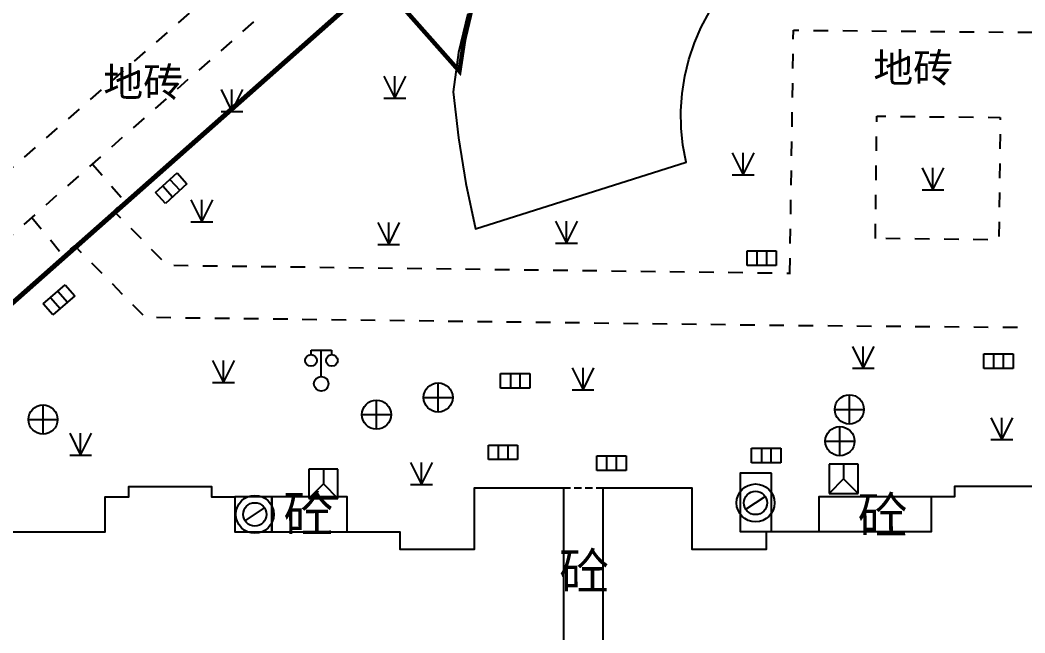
# Model space of a CAD drawing. Extents: x 99002 to 478558, y 2449839 to 2450453.
# Drawn here: x 478473.89 to 478508.32, y 2450268.58 to 2450289.59 of the extents above; entities that cross this region are included whole.
import ezdxf
from ezdxf.enums import TextEntityAlignment as Align

# ---------------------------------------------------------------- set-up
doc = ezdxf.new("R2010")
doc.units = 0
doc.header["$LTSCALE"] = 0.5
for name, pattern in [('DASHED', [0.75, 0.5, -0.25]), ('DASHEDX2', [38.1, 25.4, -12.7]), ('X0', [4, 3, -1]), ('X11', [6, 5, -1]), ('X6', [2, 1, -1])]:
    doc.linetypes.add(name, pattern=pattern)
doc.layers.get('0').update_dxf_attribs({"linetype": 'CONTINUOUS'})
for name, color, linetype in [('DLDW', 11, 'CONTINUOUS'), ('DLSS', 4, 'CONTINUOUS'), ('GCD', 1, 'CONTINUOUS'), ('GXYZ', 2, 'CONTINUOUS'), ('JMD', 6, 'CONTINUOUS'), ('ZBTZ', 3, 'CONTINUOUS'), ('地下室范围线', 170, 'CONTINUOUS'), ('外墙', 1, 'CONTINUOUS'), ('建筑红线', 10, 'DASHEDX2')]:
    doc.layers.add(name, color=color, linetype=linetype)
doc.layers.add('绿框', color=3, linetype='CONTINUOUS', lineweight=40)
doc.styles.add('方正中等线简体', font='FZZDXJW.TTF')
doc.styles.add('正等线体', font='simhei.ttf')
doc.styles.add('细等线体', font='FZXDXJW.TTF', dxfattribs={"width": 0.8})

# ---------------------------------------------------------------- blocks, each defined once
blk = doc.blocks.new('gc043')
for p, q in [((0, -1), (0, 1)), ((-1, 0), (1, 0))]:
    blk.add_line(p, q)
blk.add_circle((0, 0), 1)
blk = doc.blocks.new('gc049')
for p, q in [((-1, 1.2), (-1, -0.8)), ((1, 1.2), (-1, 1.2)), ((0, 1.2), (0, 0.2)), ((1, -0.8), (1, 1.2)), ((0, 0.2), (-1, -0.8)), ((0, 0.2), (1, -0.8)), ((-1, -0.8), (1, -0.8))]:
    blk.add_line(p, q)
blk = doc.blocks.new('gc041')
for p, q in [((-1, 0.5), (1, 0.5)), ((-1, -0.5), (-1, 0.5)), ((-0.33, 0.5), (-0.33, -0.5)), ((0.33, 0.5), (0.33, -0.5)), ((1, 0.5), (1, -0.5)), ((1, -0.5), (-1, -0.5))]:
    blk.add_line(p, q)
blk = doc.blocks.new('gc097')
for p, q in [((-0.7, 2.001), (-0.7, 2.301)), ((-0.7, 2.301), (0.7, 2.299)), ((0, 0.5), (0, 2.3)), ((0.7, 2.299), (0.7, 1.999))]:
    blk.add_line(p, q)
for centre, radius in [((-0.7, 1.601), 0.4), ((0.727, 1.6), 0.4), ((0, 0), 0.5)]:
    blk.add_circle(centre, radius)
blk = doc.blocks.new('gc011')
for p, q in [((-0.67, -0.438), (0.67, 0.438)), ((0.8, 0), (0.8, 0))]:
    blk.add_line(p, q)
for radius in [1.3, 0.8]:
    blk.add_circle((0, 0), radius)
blk = doc.blocks.new('gc124')
for p, q in [((-0.75, 1.5), (0, 0)), ((0, 0), (0, 1.5)), ((0, 0), (0.75, 1.5)), ((-0.75, 0), (0.75, 0))]:
    blk.add_line(p, q)
blk = doc.blocks.new('GC200')
at = {"linetype": 'Continuous', "const_width": 0.2, "flags": 128}
blk.add_lwpolyline([(-0.1, 0, 1), (0.1, 0, 1)], format="xyb", close=True, dxfattribs=at)

msp = doc.modelspace()

# ---------------------------------------------------------------- linework, layer by layer
at = {"layer": 'DLSS', "color": 4, "linetype": 'X6', "flags": 128}
for points in [[(478501.897, 2450304.276), (478502.647, 2450304.977), (478502.712, 2450305.156), (478502.76, 2450305.34), (478502.793, 2450305.527), (478502.809, 2450305.716), (478502.809, 2450305.906), (478502.792, 2450306.095), (478502.759, 2450306.283), (478502.711, 2450306.466), (478502.646, 2450306.645), (478502.567, 2450306.818), (478502.473, 2450306.983), (478502.365, 2450307.139), (478502.244, 2450307.285), (478502.111, 2450307.421), (478501.966, 2450307.544), (478501.812, 2450307.655), (478501.648, 2450307.752), (478501.477, 2450307.834), (478501.3, 2450307.902), (478501.117, 2450307.954), (478500.93, 2450307.99), (478500.449, 2450307.756), (478499.993, 2450307.476), (478499.567, 2450307.152), (478464.639, 2450276.705)], [(478502.133, 2450307.399), (478472.452, 2450281.193), (478465.439, 2450275.29)], [(478500.262, 2450280.929), (478500.387, 2450289.239), (478524.082, 2450289.028)], [(478476.377, 2450284.65), (478477.467, 2450283.378), (478477.105, 2450283.04), (478478.937, 2450281.182), (478500.283, 2450280.913)], [(478474.295, 2450282.82), (478475.355, 2450281.531), (478475.764, 2450281.842), (478478.181, 2450279.401), (478500.26, 2450279.123), (478514.414, 2450279.001), (478514.406, 2450274.256), (478516.806, 2450274.303), (478516.806, 2450273.558)]]:
    msp.add_lwpolyline(points, dxfattribs=at)
msp.add_lwpolyline([(478503.197, 2450282.099), (478503.243, 2450286.29), (478507.473, 2450286.25), (478507.424, 2450282.049)], close=True, dxfattribs=at)
at = {"layer": 'JMD', "color": 6, "linetype": 'Continuous', "flags": 128}
msp.add_lwpolyline([(478489.231, 2450289.803), (478488.918, 2450288.476), (478488.725, 2450287.127), (478488.911, 2450285.552), (478489.168, 2450283.986), (478489.495, 2450282.433), (478496.708, 2450284.711), (478496.6, 2450285.295), (478496.541, 2450285.886), (478496.532, 2450286.48), (478496.573, 2450287.073), (478496.665, 2450287.66), (478496.806, 2450288.237), (478496.995, 2450288.8), (478497.231, 2450289.345), (478497.512, 2450289.868)], dxfattribs=at)
at = {"layer": 'JMD', "color": 6, "lineweight": -3}
for points in [[(478499.634, 2450274.052), (478498.564, 2450274.051), (478498.565, 2450272.051), (478499.635, 2450272.052)], [(478482.514, 2450273.245), (478481.254, 2450273.245), (478481.254, 2450272.045), (478482.514, 2450272.045)]]:
    msp.add_lwpolyline(points, close=True, dxfattribs=at)
for points in [[(478485.104, 2450272.046), (478485.104, 2450273.246), (478482.514, 2450273.245), (478482.514, 2450272.045)], [(478501.265, 2450272.052), (478501.264, 2450273.252), (478505.114, 2450273.254)]]:
    msp.add_lwpolyline(points, dxfattribs=at)
at = {"layer": '地下室范围线', "color": 170, "linetype": 'X0', "const_width": 0.15, "flags": 128}
msp.add_lwpolyline([(478536.026, 2450335.114), (478517.801, 2450318.978), (478517.789, 2450310.416), (478515.189, 2450310.419), (478515.191, 2450311.919), (478512.191, 2450311.923), (478512.187, 2450308.923), (478511.387, 2450308.924), (478511.378, 2450301.724), (478510.294, 2450301.726), (478498.198, 2450291.016), (478493.425, 2450296.407), (478492.627, 2450295.65), (478491.893, 2450294.83), (478491.23, 2450293.952), (478490.642, 2450293.023), (478490.133, 2450292.048), (478489.706, 2450291.034), (478489.364, 2450289.988), (478489.11, 2450288.918), (478488.945, 2450287.83), (478486.165, 2450290.97), (478467.879, 2450274.781), (478467.873, 2450269.881), (478467.073, 2450269.882), (478467.066, 2450264.782), (478456.601, 2450264.796), (478450.983, 2450259.822), (478450.966, 2450247.203), (478535.909, 2450247.091)], dxfattribs=at)
at = {"layer": '外墙', "color": 6, "lineweight": -3}
for points in [[(478473.464, 2450272.042), (478475.504, 2450272.043), (478476.814, 2450272.043), (478476.814, 2450273.243), (478477.614, 2450273.244), (478477.614, 2450273.594), (478480.454, 2450273.595), (478480.454, 2450273.245), (478481.254, 2450273.245), (478481.254, 2450272.045), (478482.754, 2450272.046), (478484.864, 2450272.046), (478486.904, 2450272.047), (478486.905, 2450271.447), (478489.465, 2450271.448), (478489.464, 2450273.548), (478492.504, 2450273.549), (478492.506, 2450268.149)], [(478493.866, 2450268.15), (478493.864, 2450273.55), (478496.904, 2450273.551), (478496.905, 2450271.451), (478499.465, 2450271.452), (478499.465, 2450272.052), (478501.505, 2450272.052), (478503.615, 2450272.053), (478505.115, 2450272.054), (478505.114, 2450273.254), (478505.914, 2450273.254), (478505.914, 2450273.604), (478508.754, 2450273.605)]]:
    msp.add_lwpolyline(points, dxfattribs=at)
at = {"layer": '建筑红线', "color": 10, "linetype": 'X11', "const_width": 0.15, "flags": 128}
msp.add_lwpolyline([(478536.026, 2450335.138), (478263.882, 2450094.198), (478263.445, 2450073.166), (478447.085, 2449896.545), (478535.522, 2449954.392)], dxfattribs=at)
at = {"layer": '绿框', "color": 6, "linetype": 'DASHED', "lineweight": -3}
msp.add_lwpolyline([(478492.504, 2450273.549), (478493.864, 2450273.55)], dxfattribs=at)

# ---------------------------------------------------------------- block references
at = {"layer": 'DLDW', "color": 11, "linetype": 'Continuous', "xscale": 0.5, "yscale": 0.5}
msp.add_blockref('gc097', (478484.211, 2450277.117, 4.403), dxfattribs=at)
at = {"layer": 'GCD', "color": 1, "linetype": 'Continuous'}
ref = msp.add_blockref('GC200', (478500.387, 2450289.239, 4.392), dxfattribs=dict(at, xscale=4.876000004212864e-06, yscale=4.876000004212864e-06, zscale=4.876000004212864e-06))
ref.add_attrib('height', '4.39', dxfattribs={"linetype": 'Continuous', "height": 0.00000975, "style": '正等线体', "width": 0.8}).set_placement((478500.389, 2450287.692, 4.392), align=Align.MIDDLE_LEFT)
ref = msp.add_blockref('GC200', (478504.543, 2450282.948, 4.361), dxfattribs=dict(at, xscale=4.876000004212864e-06, yscale=4.876000004212864e-06, zscale=4.876000004212864e-06))
ref.add_attrib('height', '4.36', dxfattribs={"linetype": 'Continuous', "height": 0.00000975, "style": '方正中等线简体', "width": 0.8}).set_placement((478505.143, 2450282.448, 4.361), align=Align.MIDDLE_LEFT)
ref = msp.add_blockref('GC200', (478479.652, 2450280.679, 3.54), dxfattribs=dict(at, xscale=4.876000004212864e-06, yscale=4.876000004212864e-06, zscale=4.876000004212864e-06))
ref.add_attrib('height', '3.54', dxfattribs={"linetype": 'Continuous', "height": 0.00000975, "style": '方正中等线简体', "width": 0.8}).set_placement((478480.252, 2450280.179, 3.54), align=Align.MIDDLE_LEFT)
ref = msp.add_blockref('GC200', (478482.738, 2450279.281, 4.311), dxfattribs=dict(at, xscale=4.876000004212864e-06, yscale=4.876000004212864e-06, zscale=4.876000004212864e-06))
ref.add_attrib('height', '4.31', dxfattribs={"linetype": 'Continuous', "height": 0.00000975, "style": '正等线体', "width": 0.8}).set_placement((478482.512, 2450280.016, 4.311), align=Align.MIDDLE_LEFT)
ref = msp.add_blockref('GC200', (478500.26, 2450279.123, 4.406), dxfattribs=dict(at, xscale=4.876000004212864e-06, yscale=4.876000004212864e-06, zscale=4.876000004212864e-06))
ref.add_attrib('height', '4.41', dxfattribs={"linetype": 'Continuous', "height": 0.00000975, "style": '正等线体', "width": 0.8}).set_placement((478499.75, 2450279.69, 4.406), align=Align.MIDDLE_LEFT)
at = {"layer": 'GXYZ', "color": 2, "linetype": 'Continuous', "yscale": 0.5}
for p, xscale, rotation in [((478479.073, 2450283.824, 4.193), 0.500000000059979, 42.18629249406824), ((478475.225, 2450279.995, 4.222), 0.4999999999504104, 40.99999997383459)]:
    msp.add_blockref('gc041', p, dxfattribs=dict(at, xscale=xscale, rotation=rotation))
at = {"layer": 'GXYZ', "color": 2, "linetype": 'Continuous', "xscale": 0.5, "yscale": 0.5}
for name, p in [('gc041', (478499.299, 2450281.424, 4.421)), ('gc041', (478507.41, 2450277.892, 4.378)), ('gc041', (478490.854, 2450277.217, 4.394)), ('gc043', (478488.216, 2450276.649, 4.383)), ('gc043', (478502.302, 2450276.239, 4.377)), ('gc043', (478474.679, 2450275.892, 4.342)), ('gc043', (478486.103, 2450276.06, 4.401)), ('gc043', (478501.978, 2450275.15, 4.398)), ('gc041', (478490.437, 2450274.769, 4.411)), ('gc041', (478494.153, 2450274.397, 4.443)), ('gc041', (478499.452, 2450274.661, 4.474)), ('gc049', (478502.106, 2450273.761, 4.593)), ('gc049', (478484.283, 2450273.589, 4.438))]:
    msp.add_blockref(name, p, dxfattribs=at)
at = {"layer": 'JMD', "color": 6, "linetype": 'Continuous', "xscale": 0.5, "yscale": 0.5}
for p in [(478499.088, 2450273.034), (478481.936, 2450272.642)]:
    msp.add_blockref('gc011', p, dxfattribs=at)
at = {"layer": 'ZBTZ', "color": 3, "linetype": 'Continuous', "xscale": 0.5, "yscale": 0.5}
for p in [(478486.732, 2450286.909), (478481.152, 2450286.456), (478498.665, 2450284.286), (478505.166, 2450283.766), (478480.123, 2450282.67), (478486.521, 2450281.894), (478492.612, 2450281.937), (478502.779, 2450277.649), (478480.864, 2450277.166), (478493.178, 2450276.916), (478507.524, 2450275.204), (478475.969, 2450274.672), (478487.644, 2450273.67)]:
    msp.add_blockref('gc124', p, dxfattribs=at)

# ---------------------------------------------------------------- texts
at = {"layer": 'JMD', "color": 6, "linetype": 'Continuous', "style": '细等线体'}
for s, height, rotation, p in [('地砖', 1, 0.0154, (478503.124, 2450287.448)), ('地砖', 1, 0.0154, (478476.747, 2450286.963)), ('砼', 1.25, 0.2904, (478482.921, 2450272.03)), ('砼', 1.25, 0.2904, (478502.592, 2450271.987)), ('砼', 1.25, 0.2904, (478492.368, 2450270.063))]:
    msp.add_text(s, height=height, rotation=rotation, dxfattribs=at).set_placement(p)

doc.saveas('drawing.dxf')
